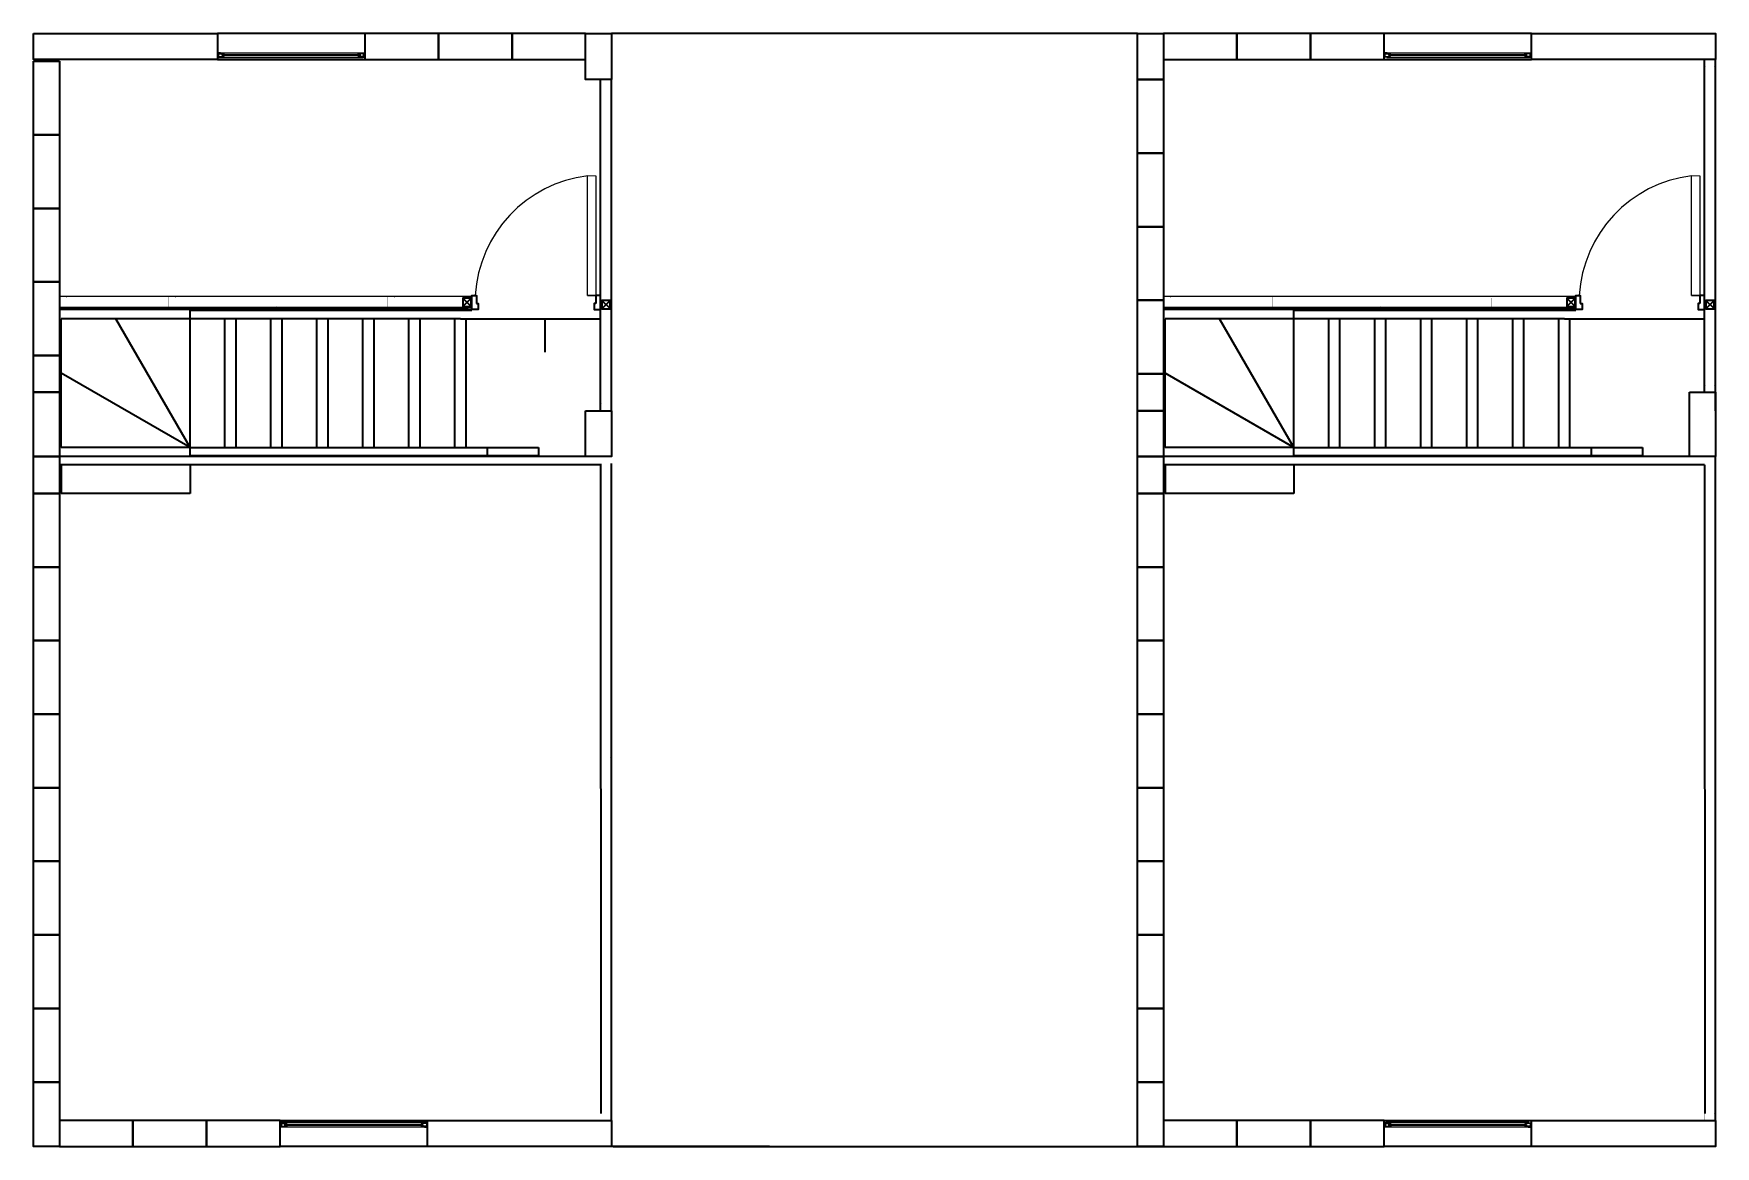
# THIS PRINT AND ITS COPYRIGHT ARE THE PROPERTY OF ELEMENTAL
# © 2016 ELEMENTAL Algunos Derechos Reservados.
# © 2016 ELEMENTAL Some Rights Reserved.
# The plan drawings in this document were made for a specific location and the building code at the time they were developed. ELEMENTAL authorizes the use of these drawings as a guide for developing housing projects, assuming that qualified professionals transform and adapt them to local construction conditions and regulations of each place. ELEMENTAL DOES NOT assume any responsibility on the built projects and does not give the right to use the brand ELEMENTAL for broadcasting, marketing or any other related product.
# Model space of a CAD drawing. Header units: metres. Extents: x 0 to 9.14, y 0 to 6.05.
import ezdxf

# ---------------------------------------------------------------- set-up
doc = ezdxf.new("R2010")
doc.units = ezdxf.units.M
doc.header["$LTSCALE"] = 5
doc.header["$MEASUREMENT"] = 0
for name, color, linetype, lineweight, true_color in [('A-DOOR-FULL', 4, 'Continuous', 25, 0x00ffff), ('A-FLOR-PATT', 8, 'Continuous', 18, 0x808080), ('A-FURN', 8, 'Continuous', 18, 0x808080), ('A-GLAZ-FULL', 4, 'Continuous', 25, 0x00ffff)]:
    doc.layers.add(name, color=color, linetype=linetype, lineweight=lineweight, true_color=true_color)
doc.layers.add('A-FLOR-LEVL', color=7, linetype='Continuous', lineweight=35)
doc.layers.add('A-WALL-FULL', color=7, linetype='Continuous', lineweight=35)

msp = doc.modelspace()

# ---------------------------------------------------------------- hatches: boundary and pattern name
at = {"layer": 'A-FLOR-PATT', "transparency": 33554687}
for points in [[(1.0161, 5.9437), (1.0161, 5.9462), (0.9994, 5.9462), (0.9994, 5.92), (1.0161, 5.92), (1.0161, 5.9225), (1.0019, 5.9225), (1.0019, 5.9437)], [(0.9994, 5.9462), (0.9994, 5.92), (1.0161, 5.92), (1.0161, 5.9225), (1.0019, 5.9225), (1.0019, 5.9437), (1.0161, 5.9437), (1.0161, 5.9462)], [(0.9994, 5.9462), (0.9994, 5.92), (1.0161, 5.92), (1.0161, 5.9225), (1.0019, 5.9225), (1.0019, 5.9437), (1.0161, 5.9437), (1.0161, 5.9462)], [(0.9994, 5.9462), (0.9994, 5.92), (1.0161, 5.92), (1.0161, 5.9225), (1.0019, 5.9225), (1.0019, 5.9437), (1.0161, 5.9437), (1.0161, 5.9462)], [(1.7833, 5.9437), (1.7833, 5.9462), (1.8, 5.9462), (1.8, 5.92), (1.7833, 5.92), (1.7833, 5.9225), (1.7975, 5.9225), (1.7975, 5.9437)], [(1.7999, 5.9462), (1.7999, 5.92), (1.7833, 5.92), (1.7833, 5.9225), (1.7974, 5.9225), (1.7974, 5.9437), (1.7833, 5.9437), (1.7833, 5.9462)], [(1.7999, 5.9462), (1.7999, 5.92), (1.7833, 5.92), (1.7833, 5.9225), (1.7974, 5.9225), (1.7974, 5.9437), (1.7833, 5.9437), (1.7833, 5.9462)], [(1.7999, 5.9462), (1.7999, 5.92), (1.7833, 5.92), (1.7833, 5.9225), (1.7974, 5.9225), (1.7974, 5.9437), (1.7833, 5.9437), (1.7833, 5.9462)], [(7.3394, 5.9462), (7.3394, 5.92), (7.3561, 5.92), (7.3561, 5.9225), (7.3419, 5.9225), (7.3419, 5.9437), (7.3561, 5.9437), (7.3561, 5.9462)], [(7.3561, 5.9437), (7.3561, 5.9462), (7.3394, 5.9462), (7.3394, 5.92), (7.3561, 5.92), (7.3561, 5.9225), (7.3419, 5.9225), (7.3419, 5.9437)], [(8.1399, 5.9462), (8.1399, 5.92), (8.1233, 5.92), (8.1233, 5.9225), (8.1374, 5.9225), (8.1374, 5.9437), (8.1233, 5.9437), (8.1233, 5.9462)], [(8.1233, 5.9437), (8.1233, 5.9462), (8.14, 5.9462), (8.14, 5.92), (8.1233, 5.92), (8.1233, 5.9225), (8.1375, 5.9225), (8.1375, 5.9437)], [(1.3567, 0.1062), (1.3567, 0.1037), (1.34, 0.1037), (1.34, 0.13), (1.3567, 0.13), (1.3567, 0.1275), (1.3425, 0.1275), (1.3425, 0.1062)], [(2.1249, 0.1062), (2.1249, 0.1037), (2.1416, 0.1037), (2.1416, 0.13), (2.1249, 0.13), (2.1249, 0.1275), (2.1391, 0.1275), (2.1391, 0.1062)], [(7.3567, 0.1062), (7.3567, 0.1037), (7.34, 0.1037), (7.34, 0.13), (7.3567, 0.13), (7.3567, 0.1275), (7.3425, 0.1275), (7.3425, 0.1062)], [(8.1233, 0.1062), (8.1233, 0.1037), (8.14, 0.1037), (8.14, 0.13), (8.1233, 0.13), (8.1233, 0.1275), (8.1375, 0.1275), (8.1375, 0.1062)]]:
    msp.add_hatch(color=256, dxfattribs=at).paths.add_polyline_path(points, flags=0)

# ---------------------------------------------------------------- linework, layer by layer
at = {"layer": 'A-DOOR-FULL'}
for p, q in [((3.0111, 4.627), (3.0111, 5.277)), ((3.0561, 5.277), (3.0561, 4.627)), ((9.0111, 4.627), (9.0111, 5.277)), ((9.0561, 5.277), (9.0561, 4.627)), ((3.0561, 4.627), (3.0111, 4.627)), ((3.0111, 4.627), (3.0561, 4.627)), ((9.0111, 4.627), (9.0561, 4.627)), ((9.0561, 4.627), (9.0111, 4.627))]:
    msp.add_line(p, q, dxfattribs=at)
for points in [[(2.3811, 4.62), (0.14, 4.62)], [(8.3811, 4.62), (6.14, 4.62)]]:
    msp.add_lwpolyline(points, dxfattribs=at)
for centre in [(3.0952, 4.5858), (9.0952, 4.5858)]:
    msp.add_arc(centre, 0.6963, 96.93278, 176.61016, dxfattribs=at)
at = {"layer": 'A-FLOR-LEVL'}
for p, q in [((1.8, 6.05), (1, 6.05)), ((8.14, 6.05), (7.34, 6.05)), ((1, 5.91), (1.8, 5.91)), ((7.34, 5.91), (8.14, 5.91)), ((0.4459, 4.5), (0.15, 4.5)), ((0.15, 4.2041), (0.15, 4.5)), ((0.15, 4.2041), (0.15, 4.5)), ((0.85, 4.5), (0.4459, 4.5)), ((0.85, 3.8), (0.4459, 4.5)), ((0.85, 4.5), (0.85, 4.545)), ((2.3811, 4.545), (0.85, 4.545)), ((0.85, 4.5), (0.85, 4.545)), ((2.3198, 4.5), (0.85, 4.5)), ((0.85, 3.755), (0.85, 4.5)), ((1.04, 3.8), (1.04, 4.5)), ((1.1, 3.8), (1.1, 4.5)), ((1.29, 3.8), (1.29, 4.5)), ((1.35, 3.8), (1.35, 4.5)), ((1.54, 3.8), (1.54, 4.5)), ((1.6, 3.8), (1.6, 4.5)), ((1.79, 3.8), (1.79, 4.5)), ((1.85, 3.8), (1.85, 4.5)), ((2.04, 3.8), (2.04, 4.5)), ((2.1, 3.8), (2.1, 4.5)), ((2.29, 3.8), (2.29, 4.5)), ((2.3198, 4.5), (2.366, 4.5)), ((2.35, 3.8), (2.35, 4.5)), ((6.4459, 4.5), (6.15, 4.5)), ((6.15, 4.2041), (6.15, 4.5)), ((6.85, 4.5), (6.4459, 4.5)), ((6.85, 3.8), (6.4459, 4.5)), ((8.3811, 4.545), (6.85, 4.545)), ((6.85, 4.5), (6.85, 4.545)), ((6.85, 4.5), (6.85, 4.545)), ((8.3198, 4.5), (6.85, 4.5)), ((6.85, 3.755), (6.85, 4.5)), ((7.04, 3.8), (7.04, 4.5)), ((7.1, 3.8), (7.1, 4.5)), ((7.29, 3.8), (7.29, 4.5)), ((7.35, 3.8), (7.35, 4.5)), ((7.54, 3.8), (7.54, 4.5)), ((7.6, 3.8), (7.6, 4.5)), ((7.79, 3.8), (7.79, 4.5)), ((7.85, 3.8), (7.85, 4.5)), ((8.04, 3.8), (8.04, 4.5)), ((8.1, 3.8), (8.1, 4.5)), ((8.29, 3.8), (8.29, 4.5)), ((8.3198, 4.5), (8.366, 4.5)), ((8.35, 3.8), (8.35, 4.5)), ((0.15, 3.8), (0.15, 4.2041)), ((0.15, 3.8), (0.15, 4.2041)), ((0.85, 3.8), (0.15, 4.2041)), ((6.15, 3.8), (6.15, 4.2041)), ((6.85, 3.8), (6.15, 4.2041)), ((0.85, 3.8), (0.15, 3.8)), ((0.85, 3.8), (2.7434, 3.8)), ((2.7434, 3.755), (0.85, 3.755)), ((2.4662, 3.755), (2.4662, 3.8)), ((2.7434, 3.8), (2.7434, 3.755)), ((6.85, 3.8), (6.15, 3.8)), ((6.85, 3.8), (8.7434, 3.8)), ((8.7434, 3.755), (6.85, 3.755)), ((8.4662, 3.755), (8.4662, 3.8)), ((8.7434, 3.8), (8.7434, 3.755)), ((0.15, 3.705), (0.15, 3.55)), ((0.85, 3.705), (0.85, 3.55)), ((6.15, 3.705), (6.15, 3.55)), ((6.85, 3.705), (6.85, 3.55)), ((0.85, 3.55), (0.15, 3.55)), ((6.85, 3.55), (6.15, 3.55)), ((1.34, 0.14), (2.14, 0.14)), ((7.34, 0.14), (8.14, 0.14)), ((3.95, 0), (3.14, 0)), ((4, 0), (3.15, 0)), ((4, 0), (3.15, 0)), ((3.95, 0), (3.15, 0)), ((8.14, 0), (7.34, 0)), ((2.14, 0), (1.34, 0))]:
    msp.add_line(p, q, dxfattribs=at)
for points in [[(2.3611, 4.559), (0.14, 4.559)], [(2.3811, 4.55), (0.14, 4.55)], [(8.3802, 4.559), (6.14, 4.559)], [(8.3811, 4.55), (6.14, 4.55)]]:
    msp.add_lwpolyline(points, dxfattribs=at)
at = {"layer": 'A-FURN'}
for p, q in [((3.0041, 5.277), (3.0491, 5.277)), ((3.0111, 5.277), (3.0561, 5.277)), ((9.0041, 5.277), (9.0491, 5.277)), ((9.0111, 5.277), (9.0561, 5.277))]:
    msp.add_line(p, q, dxfattribs=at)
at = {"layer": 'A-GLAZ-FULL'}
for p, q in [((0.9994, 5.9462), (1.8, 5.9462)), ((1.0161, 5.9462), (0.9994, 5.9462)), ((1.0019, 5.9225), (1.0019, 5.9437)), ((1.0161, 5.9437), (1.0161, 5.9462)), ((1.7914, 5.9437), (1.7914, 5.9462)), ((1.7975, 5.9437), (1.7975, 5.9225)), ((1.8, 5.9462), (1.8, 5.92)), ((7.3561, 5.9462), (7.3394, 5.9462)), ((7.3419, 5.9225), (7.3419, 5.9437)), ((7.3544, 5.9462), (8.14, 5.9462)), ((7.3561, 5.9437), (7.3561, 5.9462)), ((8.1314, 5.9437), (8.1314, 5.9462)), ((8.1375, 5.9437), (8.1375, 5.9225)), ((8.14, 5.9462), (8.14, 5.92)), ((0.9994, 5.92), (1.7914, 5.92)), ((1.0161, 5.9225), (1.0019, 5.9225)), ((1.0061, 5.9265), (1.0061, 5.9398)), ((1.0061, 5.9398), (1.0353, 5.9398)), ((1.0061, 5.9265), (1.0353, 5.9265)), ((1.0161, 5.92), (1.0161, 5.9225)), ((1.0253, 5.9356), (1.7741, 5.9356)), ((1.0253, 5.9306), (1.0253, 5.9356)), ((1.0253, 5.9306), (1.7741, 5.9306)), ((1.0353, 5.9356), (1.0353, 5.9398)), ((1.0353, 5.9265), (1.0353, 5.9306)), ((1.7933, 5.9398), (1.7641, 5.9398)), ((1.7641, 5.9356), (1.7641, 5.9398)), ((1.7641, 5.9265), (1.7641, 5.9306)), ((1.7933, 5.9265), (1.7641, 5.9265)), ((1.7741, 5.9356), (1.7741, 5.9306)), ((1.7914, 5.92), (1.7914, 5.9225)), ((1.7914, 5.9225), (1.7975, 5.9225)), ((1.7933, 5.9265), (1.7933, 5.9398)), ((7.3561, 5.9225), (7.3419, 5.9225)), ((7.3461, 5.9265), (7.3461, 5.9398)), ((7.3461, 5.9398), (7.3753, 5.9398)), ((7.3461, 5.9265), (7.3753, 5.9265)), ((7.3544, 5.92), (8.1314, 5.92)), ((7.3561, 5.92), (7.3561, 5.9225)), ((7.3653, 5.9356), (8.1141, 5.9356)), ((7.3653, 5.9306), (7.3653, 5.9356)), ((7.3653, 5.9306), (8.1141, 5.9306)), ((7.3753, 5.9356), (7.3753, 5.9398)), ((7.3753, 5.9265), (7.3753, 5.9306)), ((8.1333, 5.9398), (8.1041, 5.9398)), ((8.1041, 5.9356), (8.1041, 5.9398)), ((8.1041, 5.9265), (8.1041, 5.9306)), ((8.1333, 5.9265), (8.1041, 5.9265)), ((8.1141, 5.9356), (8.1141, 5.9306)), ((8.1314, 5.9225), (8.1375, 5.9225)), ((8.1314, 5.92), (8.1314, 5.9225)), ((8.1333, 5.9265), (8.1333, 5.9398)), ((2.1416, 0.13), (1.34, 0.13)), ((1.34, 0.1037), (1.34, 0.13)), ((2.1416, 0.1037), (1.34, 0.1037)), ((1.3425, 0.1062), (1.3425, 0.1275)), ((1.3486, 0.1275), (1.3425, 0.1275)), ((1.3467, 0.1235), (1.3759, 0.1235)), ((1.3467, 0.1235), (1.3467, 0.1102)), ((1.3467, 0.1102), (1.3759, 0.1102)), ((1.3486, 0.13), (1.3486, 0.1275)), ((1.3486, 0.1062), (1.3486, 0.1037)), ((2.1157, 0.1194), (1.3659, 0.1194)), ((1.3659, 0.1144), (1.3659, 0.1194)), ((2.1157, 0.1144), (1.3659, 0.1144)), ((1.3759, 0.1235), (1.3759, 0.1194)), ((1.3759, 0.1144), (1.3759, 0.1102)), ((2.1349, 0.1235), (2.1057, 0.1235)), ((2.1057, 0.1235), (2.1057, 0.1194)), ((2.1057, 0.1144), (2.1057, 0.1102)), ((2.1349, 0.1102), (2.1057, 0.1102)), ((2.1157, 0.1194), (2.1157, 0.1144)), ((2.1249, 0.13), (2.1249, 0.1275)), ((2.1249, 0.1275), (2.1391, 0.1275)), ((2.1249, 0.1062), (2.1249, 0.1037)), ((2.1249, 0.1037), (2.1416, 0.1037)), ((2.1349, 0.1235), (2.1349, 0.1102)), ((2.1391, 0.1275), (2.1391, 0.1062)), ((7.34, 0.1037), (7.34, 0.13)), ((8.1256, 0.1037), (7.34, 0.1037)), ((7.3486, 0.1275), (7.3425, 0.1275)), ((7.3425, 0.1062), (7.3425, 0.1275)), ((7.3467, 0.1235), (7.3467, 0.1102)), ((7.3467, 0.1235), (7.3759, 0.1235)), ((7.3467, 0.1102), (7.3759, 0.1102)), ((8.1256, 0.13), (7.3486, 0.13)), ((7.3486, 0.13), (7.3486, 0.1275)), ((7.3486, 0.1062), (7.3486, 0.1037)), ((8.1142, 0.1194), (7.3659, 0.1194)), ((7.3659, 0.1144), (7.3659, 0.1194)), ((8.1142, 0.1144), (7.3659, 0.1144)), ((7.3759, 0.1235), (7.3759, 0.1194)), ((7.3759, 0.1144), (7.3759, 0.1102)), ((8.1042, 0.1235), (8.1042, 0.1194)), ((8.1333, 0.1235), (8.1042, 0.1235)), ((8.1042, 0.1144), (8.1042, 0.1102)), ((8.1333, 0.1102), (8.1042, 0.1102)), ((8.1142, 0.1194), (8.1142, 0.1144)), ((8.1233, 0.13), (8.1233, 0.1275)), ((8.1233, 0.1275), (8.1375, 0.1275)), ((8.1233, 0.1062), (8.1233, 0.1037)), ((8.1233, 0.1037), (8.14, 0.1037)), ((8.1333, 0.1235), (8.1333, 0.1102)), ((8.1375, 0.1275), (8.1375, 0.1062))]:
    msp.add_line(p, q, dxfattribs=at)
at = {"layer": 'A-WALL-FULL'}
for p, q in [((2.2, 6.05), (1.8, 6.05)), ((1.8, 6.05), (1.8, 5.91)), ((2.6, 6.05), (2.2, 6.05)), ((2.2, 6.05), (2.2, 5.91)), ((2.2, 5.91), (2.2, 6.05)), ((3, 6.05), (2.6, 6.05)), ((2.6, 6.05), (2.6, 5.91)), ((2.6, 5.91), (2.6, 6.05)), ((3, 5.91), (3, 6.05)), ((6, 6.05), (3.14, 6.05)), ((6.54, 6.05), (6.14, 6.05)), ((6.14, 6.05), (6.14, 5.91)), ((6.54, 5.91), (6.54, 6.05)), ((6.94, 6.05), (6.54, 6.05)), ((6.54, 6.05), (6.54, 5.91)), ((7.34, 6.05), (6.94, 6.05)), ((6.94, 6.05), (6.94, 5.91)), ((6.94, 5.91), (6.94, 6.05)), ((7.34, 5.91), (7.34, 6.05)), ((0, 5.9), (0.14, 5.9)), ((0, 5.5), (0, 5.9)), ((0, 5.9), (0.14, 5.9)), ((0, 5.5), (0, 5.9)), ((0.14, 5.9), (0.14, 5.5)), ((0.14, 5.9), (0.14, 5.5)), ((1.8, 5.91), (2.2, 5.91)), ((2.2, 5.91), (2.6, 5.91)), ((2.6, 5.91), (3, 5.91)), ((6.14, 5.91), (6.54, 5.91)), ((6.54, 5.91), (6.94, 5.91)), ((6.94, 5.91), (7.34, 5.91)), ((9.0811, 4.1), (9.0811, 5.91)), ((9.1401, 4), (9.1401, 5.91)), ((9.1401, 4), (9.1401, 5.91)), ((3.0811, 4), (3.0811, 5.8)), ((3.1401, 4), (3.1401, 5.8)), ((3.1401, 4), (3.1401, 5.8)), ((6, 5.8), (6.14, 5.8)), ((6, 5.4), (6, 5.8)), ((6.14, 5.8), (6.14, 5.4)), ((0.14, 5.5), (0, 5.5)), ((0, 5.5), (0.14, 5.5)), ((0, 5.1), (0, 5.5)), ((0.14, 5.5), (0, 5.5)), ((0, 5.5), (0.14, 5.5)), ((0, 5.1), (0, 5.5)), ((0.14, 5.5), (0.14, 5.1)), ((0.14, 5.5), (0.14, 5.1)), ((6, 5.4), (6.14, 5.4)), ((6, 5), (6, 5.4)), ((6.14, 5.4), (6, 5.4)), ((6.14, 5.4), (6.14, 5)), ((0.14, 5.1), (0, 5.1)), ((0, 5.1), (0.14, 5.1)), ((0, 4.7), (0, 5.1)), ((0.14, 5.1), (0, 5.1)), ((0, 5.1), (0.14, 5.1)), ((0, 4.7), (0, 5.1)), ((0.14, 5.1), (0.14, 4.7)), ((0.14, 5.1), (0.14, 4.7)), ((6, 5), (6.14, 5)), ((6, 4.6), (6, 5)), ((6.14, 5), (6, 5)), ((6.14, 5), (6.14, 4.6)), ((0.14, 4.7), (0, 4.7)), ((0, 4.7), (0.14, 4.7)), ((0, 4.3), (0, 4.7)), ((0.14, 4.7), (0, 4.7)), ((0, 4.7), (0.14, 4.7)), ((0, 4.3), (0, 4.7)), ((0.14, 4.7), (0.14, 4.3)), ((0.14, 4.7), (0.14, 4.3)), ((2.3332, 4.6109), (2.3782, 4.5669)), ((2.3332, 4.5659), (2.3782, 4.6109)), ((3.0881, 4.5988), (3.1331, 4.5548)), ((3.0881, 4.5538), (3.1331, 4.5988)), ((6.14, 4.6), (6, 4.6)), ((6, 4.6), (6.14, 4.6)), ((6, 4.2), (6, 4.6)), ((6.14, 4.6), (6.14, 4.2)), ((8.3332, 4.6109), (8.3782, 4.5669)), ((8.3332, 4.5659), (8.3782, 4.6109)), ((9.0881, 4.5988), (9.1331, 4.5548)), ((9.0881, 4.5538), (9.1331, 4.5988)), ((2.366, 4.5), (3.081, 4.5)), ((2.781, 4.3178), (2.781, 4.5)), ((8.366, 4.5), (9.081, 4.5)), ((0.14, 4.3), (0, 4.3)), ((0, 4.3), (0.14, 4.3)), ((0, 4.1), (0, 4.3)), ((0.14, 4.3), (0, 4.3)), ((0.14, 4.3), (0.14, 4.1)), ((6.14, 4.2), (6, 4.2)), ((6, 4.2), (6.14, 4.2)), ((6, 4), (6, 4.2)), ((6.14, 4.2), (6.14, 4)), ((0.14, 4.1), (0, 4.1)), ((6.14, 4), (6, 4)), ((0, 3.75), (0.14, 3.75)), ((0, 3.55), (0, 3.75)), ((0.14, 3.75), (0.14, 3.55)), ((3, 3.75), (0.14, 3.75)), ((6, 3.75), (6.14, 3.75)), ((6, 3.55), (6, 3.75)), ((6.14, 3.75), (6.14, 3.55)), ((9, 3.75), (6.14, 3.75)), ((9.14, 0.14), (9.14, 3.75)), ((3.0809, 3.705), (0.14, 3.705)), ((3.0815, 3.7115), (3.082, 0.1792)), ((3.14, 0.14), (3.14, 3.712)), ((9.0809, 3.705), (6.14, 3.705)), ((9.0809, 3.705), (9.082, 0.1792)), ((0.14, 3.55), (0, 3.55)), ((0, 3.55), (0.14, 3.55)), ((0, 3.15), (0, 3.55)), ((0.14, 3.55), (0.14, 3.15)), ((6, 3.55), (6.14, 3.55)), ((6, 3.15), (6, 3.55)), ((6.14, 3.55), (6, 3.55)), ((6.14, 3.55), (6.14, 3.15)), ((0, 3.15), (0.14, 3.15)), ((0, 2.75), (0, 3.15)), ((0.14, 3.15), (0, 3.15)), ((0.14, 3.15), (0.14, 2.75)), ((6.14, 3.15), (6, 3.15)), ((6, 3.15), (6.14, 3.15)), ((6, 2.75), (6, 3.15)), ((6.14, 3.15), (6.14, 2.75)), ((0, 2.75), (0.14, 2.75)), ((0, 2.35), (0, 2.75)), ((0.14, 2.75), (0, 2.75)), ((0.14, 2.75), (0.14, 2.35)), ((6, 2.75), (6.14, 2.75)), ((6, 2.35), (6, 2.75)), ((6.14, 2.75), (6, 2.75)), ((6.14, 2.75), (6.14, 2.35)), ((0, 2.35), (0.14, 2.35)), ((0, 1.95), (0, 2.35)), ((0.14, 2.35), (0, 2.35)), ((0.14, 2.35), (0.14, 1.95)), ((6, 2.35), (6.14, 2.35)), ((6, 1.95), (6, 2.35)), ((6.14, 2.35), (6, 2.35)), ((6.14, 2.35), (6.14, 1.95)), ((0.14, 1.95), (0, 1.95)), ((0, 1.95), (0.14, 1.95)), ((0, 1.55), (0, 1.95)), ((0.14, 1.95), (0.14, 1.55)), ((6.14, 1.95), (6, 1.95)), ((6, 1.95), (6.14, 1.95)), ((6, 1.55), (6, 1.95)), ((6.14, 1.95), (6.14, 1.55)), ((0, 1.55), (0.14, 1.55)), ((0, 1.15), (0, 1.55)), ((0.14, 1.55), (0, 1.55)), ((0.14, 1.55), (0.14, 1.15)), ((6, 1.55), (6.14, 1.55)), ((6, 1.15), (6, 1.55)), ((6.14, 1.55), (6, 1.55)), ((6.14, 1.55), (6.14, 1.15)), ((0, 1.15), (0.14, 1.15)), ((0, 0.75), (0, 1.15)), ((0.14, 1.15), (0, 1.15)), ((0.14, 1.15), (0.14, 0.75)), ((6.14, 1.15), (6, 1.15)), ((6, 1.15), (6.14, 1.15)), ((6, 0.75), (6, 1.15)), ((6.14, 1.15), (6.14, 0.75)), ((0, 0.75), (0.14, 0.75)), ((0, 0.35), (0, 0.75)), ((0.14, 0.75), (0, 0.75)), ((0.14, 0.75), (0.14, 0.35)), ((6, 0.75), (6.14, 0.75)), ((6, 0.35), (6, 0.75)), ((6.14, 0.75), (6, 0.75)), ((6.14, 0.75), (6.14, 0.35)), ((0.14, 0.35), (0, 0.35)), ((6.14, 0.35), (6, 0.35)), ((0.54, 0.14), (0.14, 0.14)), ((0.14, 0.14), (0.14, 0)), ((0.54, 0), (0.54, 0.14)), ((0.94, 0.14), (0.54, 0.14)), ((0.54, 0.14), (0.54, 0)), ((1.34, 0.14), (0.94, 0.14)), ((0.94, 0.14), (0.94, 0)), ((0.94, 0), (0.94, 0.14)), ((1.34, 0), (1.34, 0.14)), ((6.54, 0.14), (6.14, 0.14)), ((6.14, 0.14), (6.14, 0)), ((6.54, 0), (6.54, 0.14)), ((6.94, 0.14), (6.54, 0.14)), ((6.54, 0.14), (6.54, 0)), ((7.34, 0.14), (6.94, 0.14)), ((6.94, 0.14), (6.94, 0)), ((6.94, 0), (6.94, 0.14)), ((7.34, 0), (7.34, 0.14)), ((0.14, 0), (0.54, 0)), ((0.54, 0), (0.94, 0)), ((0.94, 0), (1.34, 0)), ((3.15, 0), (6.15, 0)), ((6.14, 0), (6.54, 0)), ((6.54, 0), (6.94, 0)), ((6.94, 0), (7.34, 0))]:
    msp.add_line(p, q, dxfattribs=at)
for points in [[(0, 6.05), (1, 6.05), (1, 5.91), (0, 5.91)], [(3, 6.05), (3.14, 6.05), (3.14, 5.8), (3, 5.8)], [(6, 6.05), (6.14, 6.05), (6.14, 5.8), (6, 5.8)], [(8.14, 6.05), (9.14, 6.05), (9.14, 5.91), (8.14, 5.91)], [(2.3782, 4.6109), (2.3332, 4.6109), (2.3332, 4.5659), (2.3782, 4.5659)], [(3.1331, 4.5988), (3.0881, 4.5988), (3.0881, 4.5538), (3.1331, 4.5538)], [(8.3782, 4.6109), (8.3332, 4.6109), (8.3332, 4.5659), (8.3782, 4.5659)], [(9.1331, 4.5988), (9.0881, 4.5988), (9.0881, 4.5538), (9.1331, 4.5538)], [(0, 4.1), (0.14, 4.1), (0.14, 3.75), (0, 3.75)], [(9, 4.1), (9.14, 4.1), (9.14, 3.75), (9, 3.75)], [(3, 4), (3.14, 4), (3.14, 3.75), (3, 3.75)], [(3, 4), (3.14, 4), (3.14, 3.75), (3, 3.75)], [(6, 4), (6.14, 4), (6.14, 3.75), (6, 3.75)], [(0, 0.35), (0.14, 0.35), (0.14, 0), (0, 0)], [(6, 0.35), (6.14, 0.35), (6.14, 0), (6, 0)], [(2.14, 0.14), (3.14, 0.14), (3.14, 0), (2.14, 0)], [(8.14, 0.14), (9.14, 0.14), (9.14, 0), (8.14, 0)]]:
    msp.add_lwpolyline(points, close=True, dxfattribs=at)
at = {"layer": 'A-WALL-FULL', "const_width": 0.001}
for points in [[(9.1336, 5.8715), (9.1396, 5.8715), (9.1396, 5.9095), (9.1336, 5.9095), (9.1317, 5.9075), (9.1006, 5.9075), (9.0896, 5.9075), (9.0876, 5.9095), (9.0816, 5.9095), (9.0816, 5.8715), (9.0876, 5.8715)], [(3.1336, 5.7615), (3.1396, 5.7615), (3.1396, 5.7995), (3.1336, 5.7995), (3.1317, 5.7975), (3.1006, 5.7975), (3.0896, 5.7975), (3.0876, 5.7995), (3.0816, 5.7995), (3.0816, 5.7615), (3.0876, 5.7615)], [(0.1788, 4.5654), (0.1788, 4.5594), (0.1408, 4.5594), (0.1408, 4.5654), (0.1428, 4.5674), (0.1428, 4.6004), (0.1428, 4.6115), (0.1408, 4.6134), (0.1408, 4.6194), (0.1788, 4.6194), (0.1788, 4.6134)], [(0.7689, 4.5654), (0.7689, 4.5594), (0.7309, 4.5594), (0.7309, 4.5654), (0.7329, 4.5674), (0.7329, 4.6004), (0.7329, 4.6115), (0.7309, 4.6134), (0.7309, 4.6194), (0.7689, 4.6194), (0.7689, 4.6134)], [(1.359, 4.5654), (1.359, 4.5594), (1.321, 4.5594), (1.321, 4.5654), (1.323, 4.5674), (1.323, 4.6004), (1.323, 4.6115), (1.321, 4.6134), (1.321, 4.6194), (1.359, 4.6194), (1.359, 4.6134)], [(1.959, 4.5654), (1.959, 4.5594), (1.921, 4.5594), (1.921, 4.5654), (1.923, 4.5674), (1.923, 4.6004), (1.923, 4.6115), (1.921, 4.6134), (1.921, 4.6194), (1.959, 4.6194), (1.959, 4.6134)], [(2.3422, 4.565), (2.3422, 4.559), (2.3802, 4.559), (2.3802, 4.565), (2.3782, 4.5669), (2.3782, 4.6), (2.3782, 4.6111), (2.3802, 4.613), (2.3802, 4.619), (2.3422, 4.619), (2.3422, 4.613)], [(3.1336, 4.5888), (3.1396, 4.5888), (3.1396, 4.5508), (3.1336, 4.5508), (3.1317, 4.5528), (3.1006, 4.5528), (3.0896, 4.5528), (3.0876, 4.5508), (3.0816, 4.5508), (3.0816, 4.5888), (3.0876, 4.5888)], [(3.1336, 4.5888), (3.1396, 4.5888), (3.1396, 4.5508), (3.1336, 4.5508), (3.1317, 4.5528), (3.1006, 4.5528), (3.0896, 4.5528), (3.0876, 4.5508), (3.0816, 4.5508), (3.0816, 4.5888), (3.0876, 4.5888)], [(3.1336, 4.5888), (3.1396, 4.5888), (3.1396, 4.5508), (3.1336, 4.5508), (3.1317, 4.5528), (3.1006, 4.5528), (3.0896, 4.5528), (3.0876, 4.5508), (3.0816, 4.5508), (3.0816, 4.5888), (3.0876, 4.5888)], [(3.1336, 4.5888), (3.1396, 4.5888), (3.1396, 4.5508), (3.1336, 4.5508), (3.1317, 4.5528), (3.1006, 4.5528), (3.0896, 4.5528), (3.0876, 4.5508), (3.0816, 4.5508), (3.0816, 4.5888), (3.0876, 4.5888)], [(6.1788, 4.5654), (6.1788, 4.5594), (6.1408, 4.5594), (6.1408, 4.5654), (6.1428, 4.5674), (6.1428, 4.6004), (6.1428, 4.6115), (6.1408, 4.6134), (6.1408, 4.6194), (6.1788, 4.6194), (6.1788, 4.6134)], [(6.7689, 4.5654), (6.7689, 4.5594), (6.7309, 4.5594), (6.7309, 4.5654), (6.7329, 4.5674), (6.7329, 4.6004), (6.7329, 4.6115), (6.7309, 4.6134), (6.7309, 4.6194), (6.7689, 4.6194), (6.7689, 4.6134)], [(7.359, 4.5654), (7.359, 4.5594), (7.321, 4.5594), (7.321, 4.5654), (7.323, 4.5674), (7.323, 4.6004), (7.323, 4.6115), (7.321, 4.6134), (7.321, 4.6194), (7.359, 4.6194), (7.359, 4.6134)], [(7.959, 4.5654), (7.959, 4.5594), (7.921, 4.5594), (7.921, 4.5654), (7.923, 4.5674), (7.923, 4.6004), (7.923, 4.6115), (7.921, 4.6134), (7.921, 4.6194), (7.959, 4.6194), (7.959, 4.6134)], [(8.3422, 4.565), (8.3422, 4.559), (8.3802, 4.559), (8.3802, 4.565), (8.3782, 4.5669), (8.3782, 4.6), (8.3782, 4.6111), (8.3802, 4.613), (8.3802, 4.619), (8.3422, 4.619), (8.3422, 4.613)], [(9.1336, 4.5888), (9.1396, 4.5888), (9.1396, 4.5508), (9.1336, 4.5508), (9.1317, 4.5528), (9.1006, 4.5528), (9.0896, 4.5528), (9.0876, 4.5508), (9.0816, 4.5508), (9.0816, 4.5888), (9.0876, 4.5888)], [(9.1336, 4.5888), (9.1396, 4.5888), (9.1396, 4.5508), (9.1336, 4.5508), (9.1317, 4.5528), (9.1006, 4.5528), (9.0896, 4.5528), (9.0876, 4.5508), (9.0816, 4.5508), (9.0816, 4.5888), (9.0876, 4.5888)], [(9.1336, 4.5888), (9.1396, 4.5888), (9.1396, 4.5508), (9.1336, 4.5508), (9.1317, 4.5528), (9.1006, 4.5528), (9.0896, 4.5528), (9.0876, 4.5508), (9.0816, 4.5508), (9.0816, 4.5888), (9.0876, 4.5888)], [(9.1336, 4.5888), (9.1396, 4.5888), (9.1396, 4.5508), (9.1336, 4.5508), (9.1317, 4.5528), (9.1006, 4.5528), (9.0896, 4.5528), (9.0876, 4.5508), (9.0816, 4.5508), (9.0816, 4.5888), (9.0876, 4.5888)], [(9.1336, 4.1388), (9.1396, 4.1388), (9.1396, 4.1008), (9.1336, 4.1008), (9.1317, 4.1028), (9.1006, 4.1028), (9.0896, 4.1028), (9.0876, 4.1008), (9.0816, 4.1008), (9.0816, 4.1388), (9.0876, 4.1388)], [(3.1335, 4.0385), (3.1395, 4.0385), (3.1395, 4.0005), (3.1335, 4.0005), (3.1316, 4.0025), (3.1005, 4.0025), (3.0895, 4.0025), (3.0875, 4.0005), (3.0815, 4.0005), (3.0815, 4.0385), (3.0875, 4.0385)], [(3.1335, 3.7116), (3.1395, 3.7116), (3.1395, 3.7496), (3.1335, 3.7496), (3.1316, 3.7476), (3.1005, 3.7476), (3.0895, 3.7476), (3.0875, 3.7496), (3.0815, 3.7496), (3.0815, 3.7116), (3.0875, 3.7116)], [(3.134, 2.0754), (3.14, 2.0754), (3.14, 2.1134), (3.134, 2.1134), (3.1321, 2.1115), (3.101, 2.1115), (3.0899, 2.1115), (3.088, 2.1134), (3.082, 2.1134), (3.082, 2.0754), (3.088, 2.0754)], [(3.1335, 0.1792), (3.1395, 0.1792), (3.1395, 0.1412), (3.1335, 0.1412), (3.1316, 0.1431), (3.1005, 0.1431), (3.0895, 0.1431), (3.0875, 0.1412), (3.0815, 0.1412), (3.0815, 0.1792), (3.0875, 0.1792)], [(3.1335, 0.1792), (3.1395, 0.1792), (3.1395, 0.1412), (3.1335, 0.1412), (3.1316, 0.1431), (3.1005, 0.1431), (3.0895, 0.1431), (3.0875, 0.1412), (3.0815, 0.1412), (3.0815, 0.1792), (3.0875, 0.1792)], [(9.1335, 0.1792), (9.1395, 0.1792), (9.1395, 0.1412), (9.1335, 0.1412), (9.1316, 0.1431), (9.1005, 0.1431), (9.0895, 0.1431), (9.0875, 0.1412), (9.0815, 0.1412), (9.0815, 0.1792), (9.0875, 0.1792)], [(9.1335, 0.1792), (9.1395, 0.1792), (9.1395, 0.1412), (9.1335, 0.1412), (9.1316, 0.1431), (9.1005, 0.1431), (9.0895, 0.1431), (9.0875, 0.1412), (9.0815, 0.1412), (9.0815, 0.1792), (9.0875, 0.1792)]]:
    msp.add_lwpolyline(points, dxfattribs=at)
at = {"layer": 'A-WALL-FULL'}
for points in [[(2.3811, 4.582), (2.3811, 4.582), (2.3811, 4.627), (2.4061, 4.627), (2.4061, 4.582)], [(2.4061, 4.582), (2.4161, 4.582), (2.4161, 4.55), (2.3811, 4.55), (2.3811, 4.582)], [(3.0561, 4.582), (3.0461, 4.582), (3.0461, 4.55), (3.0811, 4.55), (3.0811, 4.582)], [(3.0811, 4.582), (3.0811, 4.582), (3.0811, 4.627), (3.0561, 4.627), (3.0561, 4.582)], [(8.3811, 4.582), (8.3811, 4.582), (8.3811, 4.627), (8.4061, 4.627), (8.4061, 4.582)], [(8.4061, 4.582), (8.4161, 4.582), (8.4161, 4.55), (8.3811, 4.55), (8.3811, 4.582)], [(9.0561, 4.582), (9.0461, 4.582), (9.0461, 4.55), (9.0811, 4.55), (9.0811, 4.582)], [(9.0811, 4.582), (9.0811, 4.582), (9.0811, 4.627), (9.0561, 4.627), (9.0561, 4.582)], [(0.14, 0), (0, 0)], [(0.14, 0), (0, 0)], [(0.14, 0), (0, 0)], [(0.14, 0), (0, 0)], [(0.14, 0), (0, 0)], [(0.14, 0), (0, 0)], [(0.14, 0), (0, 0)], [(0.14, 0), (0, 0)], [(0.14, 0), (0, 0)], [(0.14, 0), (0, 0)], [(0.14, 0), (0, 0)], [(0.14, 0), (0, 0)], [(0.14, 0), (0, 0)], [(0.14, 0), (0, 0)], [(0.14, 0), (0, 0)], [(0.14, 0), (0, 0)]]:
    msp.add_lwpolyline(points, dxfattribs=at)
msp.add_point((6.038, 3.75), dxfattribs=at)

doc.saveas('drawing.dxf')
